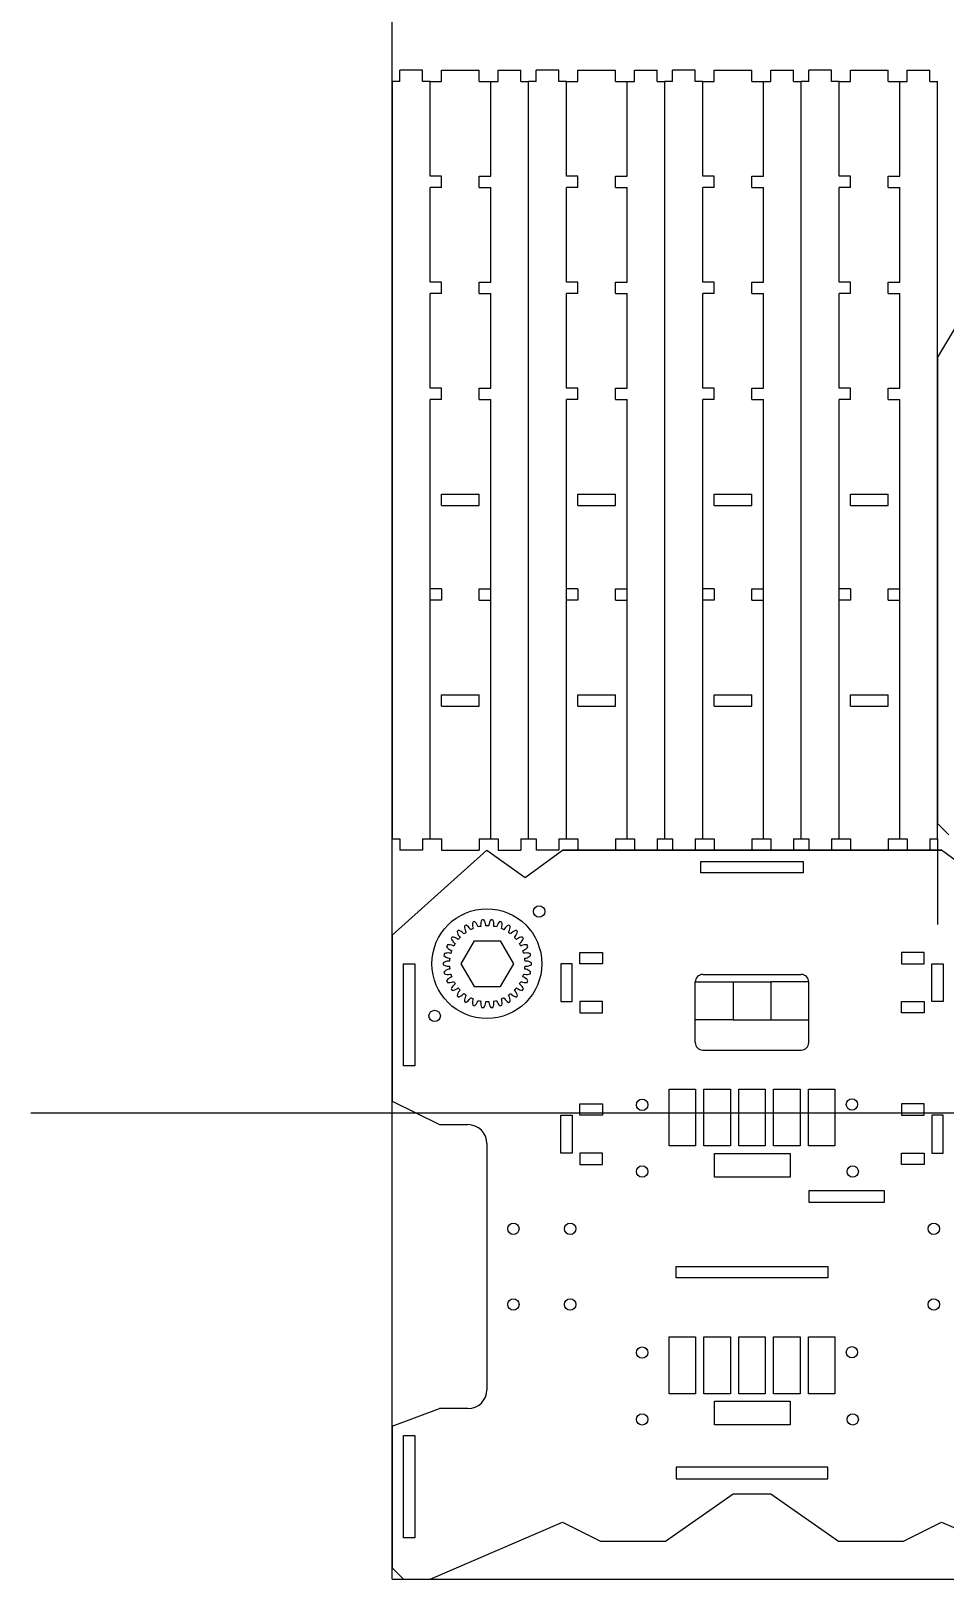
# Model space of a CAD drawing. Header units: millimetres. Extents: x -95 to 11920, y -55 to 1736.
# Drawn here: x -95.4 to 146, y 0 to 408.8 of the extents above; entities that cross this region are included whole.
import ezdxf

# ---------------------------------------------------------------- set-up
doc = ezdxf.new("R2010")
doc.units = ezdxf.units.MM
for name, color, linetype in [('Cons', 5, 'Continuous'), ('OL', 1, 'Continuous'), ('Third Deck', 4, 'Continuous')]:
    doc.layers.add(name, color=color, linetype=linetype)
doc.layers.add('Pinion', color=7, linetype='Continuous', true_color=0xfa1919)

msp = doc.modelspace()

# ---------------------------------------------------------------- linework, layer by layer
at = {"layer": 'Cons'}
for p, q in [((0, 0), (0, 1736.34)), ((144, 195.5), (144, 172.82)), ((-95.38, 123.08), (862.84, 123.08)), ((0, 0), (11920.44, 0))]:
    msp.add_line(p, q, dxfattribs=at)
at = {"layer": 'OL'}
for p, q in [((8, 398.5), (2, 398.5)), ((2, 395.5), (2, 398.5)), ((8, 395.5), (8, 398.5)), ((13, 398.5), (23, 398.5)), ((13, 395.5), (13, 398.5)), ((23, 395.5), (23, 398.5)), ((28, 398.5), (34, 398.5)), ((28, 395.5), (28, 398.5)), ((34, 395.5), (34, 398.5)), ((44, 398.5), (38, 398.5)), ((38, 395.5), (38, 398.5)), ((44, 395.5), (44, 398.5)), ((49, 398.5), (59, 398.5)), ((49, 395.5), (49, 398.5)), ((59, 395.5), (59, 398.5)), ((64, 398.5), (70, 398.5)), ((64, 395.5), (64, 398.5)), ((70, 395.5), (70, 398.5)), ((80, 398.5), (74, 398.5)), ((74, 395.5), (74, 398.5)), ((80, 395.5), (80, 398.5)), ((85, 398.5), (95, 398.5)), ((85, 395.5), (85, 398.5)), ((95, 395.5), (95, 398.5)), ((100, 398.5), (106, 398.5)), ((100, 395.5), (100, 398.5)), ((106, 395.5), (106, 398.5)), ((116, 398.5), (110, 398.5)), ((110, 395.5), (110, 398.5)), ((116, 395.5), (116, 398.5)), ((121, 398.5), (131, 398.5)), ((121, 395.5), (121, 398.5)), ((131, 395.5), (131, 398.5)), ((136, 398.5), (142, 398.5)), ((136, 395.5), (136, 398.5)), ((142, 395.5), (142, 398.5)), ((2, 395.5), (0, 395.5)), ((0, 395.5), (0, 195.5)), ((10, 395.5), (8, 395.5)), ((10, 370.5), (10, 395.5)), ((10, 395.5), (13, 395.5)), ((23, 395.5), (28, 395.5)), ((26, 370.5), (26, 395.5)), ((34, 395.5), (36, 395.5)), ((36, 195.5), (36, 395.5)), ((38, 395.5), (36, 395.5)), ((46, 395.5), (44, 395.5)), ((46, 370.5), (46, 395.5)), ((46, 395.5), (49, 395.5)), ((59, 395.5), (64, 395.5)), ((62, 370.5), (62, 395.5)), ((70, 395.5), (72, 395.5)), ((72, 195.5), (72, 395.5)), ((74, 395.5), (72, 395.5)), ((82, 395.5), (80, 395.5)), ((82, 370.5), (82, 395.5)), ((82, 395.5), (85, 395.5)), ((95, 395.5), (100, 395.5)), ((98, 370.5), (98, 395.5)), ((106, 395.5), (108, 395.5)), ((108, 195.5), (108, 395.5)), ((110, 395.5), (108, 395.5)), ((118, 395.5), (116, 395.5)), ((118, 370.5), (118, 395.5)), ((118, 395.5), (121, 395.5)), ((131, 395.5), (136, 395.5)), ((134, 370.5), (134, 395.5)), ((142, 395.5), (144, 395.5)), ((144, 195.5), (144, 395.5)), ((13, 370.5), (10, 370.5)), ((13, 367.5), (13, 370.5)), ((23, 367.5), (23, 370.5)), ((23, 370.5), (26, 370.5)), ((49, 370.5), (46, 370.5)), ((49, 367.5), (49, 370.5)), ((59, 367.5), (59, 370.5)), ((59, 370.5), (62, 370.5)), ((85, 370.5), (82, 370.5)), ((85, 367.5), (85, 370.5)), ((95, 367.5), (95, 370.5)), ((95, 370.5), (98, 370.5)), ((121, 370.5), (118, 370.5)), ((121, 367.5), (121, 370.5)), ((131, 367.5), (131, 370.5)), ((131, 370.5), (134, 370.5)), ((10, 342.5), (10, 367.5)), ((13, 367.5), (10, 367.5)), ((23, 367.5), (26, 367.5)), ((26, 342.5), (26, 367.5)), ((46, 342.5), (46, 367.5)), ((49, 367.5), (46, 367.5)), ((59, 367.5), (62, 367.5)), ((62, 342.5), (62, 367.5)), ((82, 342.5), (82, 367.5)), ((85, 367.5), (82, 367.5)), ((95, 367.5), (98, 367.5)), ((98, 342.5), (98, 367.5)), ((118, 342.5), (118, 367.5)), ((121, 367.5), (118, 367.5)), ((131, 367.5), (134, 367.5)), ((134, 342.5), (134, 367.5)), ((13, 342.5), (10, 342.5)), ((10, 314.5), (10, 339.5)), ((13, 339.5), (10, 339.5)), ((13, 339.5), (13, 342.5)), ((23, 339.5), (23, 342.5)), ((23, 342.5), (26, 342.5)), ((23, 339.5), (26, 339.5)), ((26, 314.5), (26, 339.5)), ((49, 342.5), (46, 342.5)), ((46, 314.5), (46, 339.5)), ((49, 339.5), (46, 339.5)), ((49, 339.5), (49, 342.5)), ((59, 339.5), (59, 342.5)), ((59, 342.5), (62, 342.5)), ((59, 339.5), (62, 339.5)), ((62, 314.5), (62, 339.5)), ((85, 342.5), (82, 342.5)), ((82, 314.5), (82, 339.5)), ((85, 339.5), (82, 339.5)), ((85, 339.5), (85, 342.5)), ((95, 339.5), (95, 342.5)), ((95, 342.5), (98, 342.5)), ((95, 339.5), (98, 339.5)), ((98, 314.5), (98, 339.5)), ((121, 342.5), (118, 342.5)), ((118, 314.5), (118, 339.5)), ((121, 339.5), (118, 339.5)), ((121, 339.5), (121, 342.5)), ((131, 339.5), (131, 342.5)), ((131, 342.5), (134, 342.5)), ((131, 339.5), (134, 339.5)), ((134, 314.5), (134, 339.5)), ((13, 314.5), (10, 314.5)), ((10, 195.5), (10, 311.5)), ((13, 311.5), (10, 311.5)), ((13, 311.5), (13, 314.5)), ((23, 311.5), (23, 314.5)), ((23, 314.5), (26, 314.5)), ((23, 311.5), (26, 311.5)), ((26, 195.5), (26, 311.5)), ((49, 314.5), (46, 314.5)), ((46, 195.5), (46, 311.5)), ((49, 311.5), (46, 311.5)), ((49, 311.5), (49, 314.5)), ((59, 311.5), (59, 314.5)), ((59, 314.5), (62, 314.5)), ((59, 311.5), (62, 311.5)), ((62, 195.5), (62, 311.5)), ((85, 314.5), (82, 314.5)), ((82, 195.5), (82, 311.5)), ((85, 311.5), (82, 311.5)), ((85, 311.5), (85, 314.5)), ((95, 311.5), (95, 314.5)), ((95, 314.5), (98, 314.5)), ((95, 311.5), (98, 311.5)), ((98, 195.5), (98, 311.5)), ((121, 314.5), (118, 314.5)), ((118, 195.5), (118, 311.5)), ((121, 311.5), (118, 311.5)), ((121, 311.5), (121, 314.5)), ((131, 311.5), (131, 314.5)), ((131, 314.5), (134, 314.5)), ((131, 311.5), (134, 311.5)), ((134, 195.5), (134, 311.5)), ((13, 283.5), (13, 286.5)), ((13, 286.5), (23, 286.5)), ((23, 283.5), (23, 286.5)), ((49, 283.5), (49, 286.5)), ((49, 286.5), (59, 286.5)), ((59, 283.5), (59, 286.5)), ((85, 283.5), (85, 286.5)), ((85, 286.5), (95, 286.5)), ((95, 283.5), (95, 286.5)), ((121, 283.5), (121, 286.5)), ((121, 286.5), (131, 286.5)), ((131, 283.5), (131, 286.5)), ((13, 283.5), (23, 283.5)), ((49, 283.5), (59, 283.5)), ((85, 283.5), (95, 283.5)), ((121, 283.5), (131, 283.5)), ((13, 261.5), (10, 261.5)), ((13, 258.5), (10, 258.5)), ((13, 261.5), (13, 258.5)), ((23, 258.5), (23, 261.5)), ((23, 261.5), (26, 261.5)), ((23, 258.5), (26, 258.5)), ((49, 261.5), (46, 261.5)), ((49, 258.5), (46, 258.5)), ((49, 261.5), (49, 258.5)), ((59, 258.5), (59, 261.5)), ((59, 261.5), (62, 261.5)), ((59, 258.5), (62, 258.5)), ((85, 261.5), (82, 261.5)), ((85, 258.5), (82, 258.5)), ((85, 261.5), (85, 258.5)), ((95, 258.5), (95, 261.5)), ((95, 261.5), (98, 261.5)), ((95, 258.5), (98, 258.5)), ((121, 261.5), (118, 261.5)), ((121, 258.5), (118, 258.5)), ((121, 261.5), (121, 258.5)), ((131, 258.5), (131, 261.5)), ((131, 261.5), (134, 261.5)), ((131, 258.5), (134, 258.5)), ((13, 230.5), (13, 233.5)), ((13, 233.5), (23, 233.5)), ((23, 230.5), (23, 233.5)), ((49, 230.5), (49, 233.5)), ((49, 233.5), (59, 233.5)), ((59, 230.5), (59, 233.5)), ((85, 230.5), (85, 233.5)), ((85, 233.5), (95, 233.5)), ((95, 230.5), (95, 233.5)), ((121, 230.5), (121, 233.5)), ((121, 233.5), (131, 233.5)), ((131, 230.5), (131, 233.5)), ((13, 230.5), (23, 230.5)), ((49, 230.5), (59, 230.5)), ((85, 230.5), (95, 230.5)), ((121, 230.5), (131, 230.5)), ((0, 195.5), (2, 195.5)), ((0, 170), (25, 192.5)), ((2, 195.5), (2, 192.5)), ((8, 192.5), (2, 192.5)), ((8, 195.5), (10, 195.5)), ((8, 195.5), (8, 192.5)), ((10, 195.5), (13, 195.5)), ((13, 195.5), (13, 192.5)), ((13, 192.5), (23, 192.5)), ((23, 195.5), (28, 195.5)), ((23, 195.5), (23, 192.5)), ((25, 192.5), (35.11, 185.23)), ((28, 195.5), (28, 192.5)), ((28, 192.5), (34, 192.5)), ((34, 195.5), (36, 195.5)), ((34, 195.5), (34, 192.5)), ((35.11, 185.23), (45, 192.5)), ((36, 195.5), (38, 195.5)), ((38, 195.5), (38, 192.5)), ((44, 192.5), (38, 192.5)), ((44, 195.5), (46, 195.5)), ((44, 195.5), (44, 192.5)), ((45, 192.5), (145, 192.5)), ((46, 195.5), (49, 195.5)), ((49, 195.5), (49, 192.5)), ((49, 192.5), (59, 192.5)), ((59, 195.5), (64, 195.5)), ((59, 195.5), (59, 192.5)), ((64, 195.5), (64, 192.5)), ((64, 192.5), (70, 192.5)), ((70, 195.5), (72, 195.5)), ((70, 195.5), (70, 192.5)), ((72, 195.5), (74, 195.5)), ((74, 195.5), (74, 192.5)), ((80, 192.5), (74, 192.5)), ((80, 195.5), (82, 195.5)), ((80, 195.5), (80, 192.5)), ((82, 195.5), (85, 195.5)), ((85, 195.5), (85, 192.5)), ((85, 192.5), (95, 192.5)), ((95, 195.5), (100, 195.5)), ((95, 195.5), (95, 192.5)), ((100, 195.5), (100, 192.5)), ((100, 192.5), (106, 192.5)), ((106, 195.5), (108, 195.5)), ((106, 195.5), (106, 192.5)), ((108, 195.5), (110, 195.5)), ((110, 195.5), (110, 192.5)), ((116, 192.5), (110, 192.5)), ((116, 195.5), (118, 195.5)), ((116, 195.5), (116, 192.5)), ((118, 195.5), (121, 195.5)), ((121, 195.5), (121, 192.5)), ((121, 192.5), (131, 192.5)), ((131, 195.5), (136, 195.5)), ((131, 195.5), (131, 192.5)), ((136, 195.5), (136, 192.5)), ((136, 192.5), (142, 192.5)), ((142, 195.5), (144, 195.5)), ((142, 195.5), (142, 192.5)), ((154.89, 185.23), (145, 192.5)), ((82, 159.67), (108, 159.67)), ((80, 141.67), (80, 157.67)), ((80, 157.67), (90, 157.67)), ((90, 157.67), (90, 147.67)), ((90, 157.67), (100, 157.67)), ((110, 157.67), (100, 157.67)), ((100, 157.67), (100, 147.67)), ((110, 141.67), (110, 157.67)), ((90, 147.67), (80, 147.67)), ((90, 147.67), (100, 147.67)), ((100, 147.67), (110, 147.67)), ((82, 139.67), (108, 139.67)), ((0, 126.2), (12.5, 120)), ((12.5, 120), (20, 120)), ((25, 115), (25, 50)), ((0, 40.37), (12.5, 45)), ((20, 45), (12.5, 45)), ((0, 40.37), (0, 22.5)), ((0, 22.5), (0, 3)), ((72.14, 10), (90, 22.5)), ((90, 22.5), (100, 22.5)), ((100, 22.5), (117.86, 10)), ((10, 0), (45, 15)), ((45, 15), (55, 10)), ((135, 10), (145, 15)), ((145, 15), (180, 0)), ((55, 10), (72.14, 10)), ((117.86, 10), (135, 10)), ((0, 3), (3, 0)), ((3, 0), (10, 0))]:
    msp.add_line(p, q, dxfattribs=at)
for points in [[(145, 192.5), (45, 192.5)], [(0, 170), (0, 126.2)]]:
    msp.add_lwpolyline(points, dxfattribs=at)
for points in [[(81.5, 189.5), (108.5, 189.5), (108.5, 186.5), (81.5, 186.5)], [(49.5, 165.5), (55.5, 165.5), (55.5, 162.5), (49.5, 162.5)], [(140.5, 165.5), (134.5, 165.5), (134.5, 162.5), (140.5, 162.5)], [(3, 162.5), (6, 162.5), (6, 135.5), (3, 135.5)], [(44.5, 152.5), (47.5, 152.5), (47.5, 162.5), (44.5, 162.5)], [(145.5, 152.5), (142.5, 152.5), (142.5, 162.5), (145.5, 162.5)], [(49.5, 149.5), (55.5, 149.5), (55.5, 152.5), (49.5, 152.5)], [(140.5, 149.5), (134.5, 149.5), (134.5, 152.5), (140.5, 152.5)], [(73.1, 129.39), (80.1, 129.39), (80.1, 114.39), (73.1, 114.39)], [(82.3, 129.39), (89.3, 129.39), (89.3, 114.39), (82.3, 114.39)], [(91.5, 129.39), (98.5, 129.39), (98.5, 114.39), (91.5, 114.39)], [(100.7, 129.39), (107.7, 129.39), (107.7, 114.39), (100.7, 114.39)], [(109.9, 129.39), (116.9, 129.39), (116.9, 114.39), (109.9, 114.39)], [(49.5, 125.5), (55.5, 125.5), (55.5, 122.5), (49.5, 122.5)], [(140.5, 125.5), (134.5, 125.5), (134.5, 122.5), (140.5, 122.5)], [(44.5, 122.5), (47.5, 122.5), (47.5, 112.5), (44.5, 112.5)], [(145.5, 122.5), (142.5, 122.5), (142.5, 112.5), (145.5, 112.5)], [(49.5, 109.5), (55.5, 109.5), (55.5, 112.5), (49.5, 112.5)], [(85.12, 112.38), (105.1, 112.38), (105.1, 106.13), (85.12, 106.13)], [(140.5, 109.5), (134.5, 109.5), (134.5, 112.5), (140.5, 112.5)], [(110, 99.5), (130, 99.5), (130, 102.5), (110, 102.5)], [(75, 82.5), (115, 82.5), (115, 79.5), (75, 79.5)], [(73.1, 63.95), (80.1, 63.95), (80.1, 48.95), (73.1, 48.95)], [(82.3, 63.95), (89.3, 63.95), (89.3, 48.95), (82.3, 48.95)], [(91.5, 63.95), (98.5, 63.95), (98.5, 48.95), (91.5, 48.95)], [(100.7, 63.95), (107.7, 63.95), (107.7, 48.95), (100.7, 48.95)], [(109.9, 63.95), (116.9, 63.95), (116.9, 48.95), (109.9, 48.95)], [(85.12, 46.94), (105.1, 46.94), (105.1, 40.69), (85.12, 40.69)], [(3, 37.88), (6, 37.88), (6, 10.88), (3, 10.88)], [(75, 26.5), (115, 26.5), (115, 29.5), (75, 29.5)]]:
    msp.add_lwpolyline(points, close=True, dxfattribs=at)
for centre, radius in [((25, 162.5), 14.5), ((38.79, 176.29), 1.5), ((11.21, 148.71), 1.5), ((121.4, 125.33), 1.5), ((66, 125.23), 1.5), ((66, 107.61), 1.5), ((121.6, 107.61), 1.5), ((32, 92.5), 1.5), ((47, 92.5), 1.5), ((143, 92.5), 1.5), ((32, 72.5), 1.5), ((47, 72.5), 1.5), ((143, 72.5), 1.5), ((121.4, 59.89), 1.5), ((66, 59.79), 1.5), ((66, 42.16), 1.5), ((121.6, 42.16), 1.5)]:
    msp.add_circle(centre, radius, dxfattribs=at)
for centre, radius, start, end in [((82, 157.67), 2, 90, 180), ((108, 157.67), 2, 0, 90), ((82, 141.67), 2, 180, 270), ((108, 141.67), 2, 270, 0), ((20, 115), 5, 0, 90), ((20, 50), 5, 270, 0)]:
    msp.add_arc(centre, radius, start, end, dxfattribs=at)
at = {"layer": 'Pinion'}
for p, q in [((19.29, 172.58), (19.06, 172.44)), ((19.52, 172.71), (19.29, 172.58)), ((21.51, 173.57), (21.26, 173.48)), ((21.29, 172.01), (21.38, 171.78)), ((21.77, 173.65), (21.51, 173.57)), ((22.66, 172.2), (22.6, 172.44)), ((23.35, 172.6), (23.4, 172.35)), ((23.89, 174.07), (23.62, 174.04)), ((24.16, 174.1), (23.89, 174.07)), ((24.73, 172.49), (24.72, 172.74)), ((25.49, 172.74), (25.48, 172.49)), ((26.32, 174.07), (26.06, 174.1)), ((26.59, 174.04), (26.32, 174.07)), ((26.82, 172.35), (26.86, 172.6)), ((27.61, 172.44), (27.55, 172.2)), ((28.7, 173.57), (28.45, 173.65)), ((28.96, 173.48), (28.7, 173.57)), ((28.83, 171.78), (28.92, 172.01)), ((30.93, 172.58), (30.69, 172.71)), ((31.16, 172.44), (30.93, 172.58)), ((15.69, 169.34), (15.54, 169.12)), ((15.85, 169.55), (15.69, 169.34)), ((16.43, 167.95), (16.64, 167.82)), ((17.32, 171.15), (17.12, 170.97)), ((17.43, 168.91), (17.24, 169.07)), ((17.52, 171.32), (17.32, 171.15)), ((17.75, 169.64), (17.93, 169.46)), ((21.61, 168.5), (18.11, 162.5)), ((18.93, 170.36), (18.78, 170.56)), ((19.4, 171.01), (19.54, 170.8)), ((20.7, 171.48), (20.59, 171.7)), ((21.61, 168.5), (28.61, 168.5)), ((32.11, 162.5), (28.61, 168.5)), ((29.62, 171.7), (29.51, 171.48)), ((30.68, 170.8), (30.82, 171.01)), ((31.44, 170.56), (31.28, 170.36)), ((32.28, 169.46), (32.46, 169.64)), ((32.89, 171.15), (32.69, 171.32)), ((32.98, 169.07), (32.78, 168.91)), ((33.09, 170.97), (32.89, 171.15)), ((33.57, 167.82), (33.79, 167.95)), ((34.52, 169.34), (34.36, 169.55)), ((34.68, 169.12), (34.52, 169.34)), ((13.73, 164.92), (13.67, 164.66)), ((13.78, 165.18), (13.73, 164.92)), ((14.48, 167.23), (14.37, 166.99)), ((14.59, 167.48), (14.48, 167.23)), ((14.96, 163.95), (15.21, 163.92)), ((15.49, 165.23), (15.25, 165.3)), ((15.48, 166.03), (15.72, 165.94)), ((16.27, 167.17), (16.04, 167.29)), ((34.17, 167.29), (33.95, 167.17)), ((34.5, 165.94), (34.73, 166.03)), ((34.97, 165.3), (34.73, 165.23)), ((35.01, 163.92), (35.25, 163.95)), ((35.74, 167.23), (35.63, 167.48)), ((35.84, 166.99), (35.74, 167.23)), ((36.49, 164.92), (36.43, 165.18)), ((36.54, 164.66), (36.49, 164.92)), ((13.47, 162.77), (13.47, 162.5)), ((13.47, 162.5), (13.47, 162.23)), ((13.67, 160.34), (13.73, 160.08)), ((13.73, 160.08), (13.78, 159.82)), ((15.13, 163.17), (14.88, 163.19)), ((14.88, 161.81), (15.13, 161.83)), ((15.21, 161.08), (14.96, 161.05)), ((15.25, 159.7), (15.49, 159.77)), ((18.11, 162.5), (21.61, 156.5)), ((28.61, 156.5), (32.11, 162.5)), ((34.73, 159.77), (34.97, 159.7)), ((35.25, 161.05), (35.01, 161.08)), ((35.34, 163.19), (35.08, 163.17)), ((35.08, 161.83), (35.34, 161.81)), ((36.43, 159.82), (36.49, 160.08)), ((36.49, 160.08), (36.54, 160.34)), ((36.74, 162.5), (36.74, 162.77)), ((36.74, 162.23), (36.74, 162.5)), ((14.37, 158.01), (14.48, 157.77)), ((14.48, 157.77), (14.59, 157.52)), ((15.72, 159.06), (15.48, 158.97)), ((15.54, 155.88), (15.69, 155.66)), ((15.69, 155.66), (15.85, 155.45)), ((16.04, 157.71), (16.27, 157.83)), ((16.64, 157.18), (16.43, 157.05)), ((17.24, 155.93), (17.43, 156.09)), ((17.93, 155.54), (17.75, 155.36)), ((21.61, 156.5), (28.61, 156.5)), ((32.46, 155.36), (32.28, 155.54)), ((32.78, 156.09), (32.98, 155.93)), ((33.79, 157.05), (33.57, 157.18)), ((33.95, 157.83), (34.17, 157.71)), ((34.36, 155.45), (34.52, 155.66)), ((34.73, 158.97), (34.5, 159.06)), ((34.52, 155.66), (34.68, 155.88)), ((35.63, 157.52), (35.74, 157.77)), ((35.74, 157.77), (35.84, 158.01)), ((17.12, 154.03), (17.32, 153.85)), ((17.32, 153.85), (17.52, 153.68)), ((18.78, 154.44), (18.93, 154.64)), ((19.06, 152.56), (19.29, 152.42)), ((19.29, 152.42), (19.52, 152.29)), ((19.54, 154.2), (19.4, 153.99)), ((20.59, 153.3), (20.7, 153.52)), ((21.26, 151.52), (21.51, 151.43)), ((21.38, 153.22), (21.29, 152.99)), ((21.51, 151.43), (21.77, 151.35)), ((22.6, 152.56), (22.66, 152.8)), ((23.4, 152.65), (23.35, 152.4)), ((24.72, 152.26), (24.73, 152.51)), ((25.48, 152.51), (25.49, 152.26)), ((26.86, 152.4), (26.82, 152.65)), ((27.55, 152.8), (27.61, 152.56)), ((28.45, 151.35), (28.7, 151.43)), ((28.7, 151.43), (28.96, 151.52)), ((28.92, 152.99), (28.83, 153.22)), ((29.51, 153.52), (29.62, 153.3)), ((30.82, 153.99), (30.68, 154.2)), ((30.69, 152.29), (30.93, 152.42)), ((30.93, 152.42), (31.16, 152.56)), ((31.28, 154.64), (31.44, 154.44)), ((32.69, 153.68), (32.89, 153.85)), ((32.89, 153.85), (33.09, 154.03)), ((23.62, 150.96), (23.89, 150.93)), ((23.89, 150.93), (24.16, 150.9)), ((26.06, 150.9), (26.32, 150.93)), ((26.32, 150.93), (26.59, 150.96))]:
    msp.add_line(p, q, dxfattribs=at)
for centre, radius, start, end in [((22.61, 172.53), 3.55, 181.4116, 205.2405), ((17.67, 169.68), 3.55, 34.7595, 58.5884), ((25.11, 162.5), 10, 111.8537, 116.1463), ((24.75, 172.83), 3.55, 169.4116, 193.2405), ((19.33, 171.07), 3.55, 22.7595, 46.5884), ((25.11, 162.5), 10, 99.8537, 104.1463), ((26.9, 172.68), 3.55, 157.4116, 181.2405), ((21.23, 172.08), 3.55, 10.7595, 34.5884), ((25.11, 162.5), 10, 87.8537, 92.1463), ((28.98, 172.08), 3.55, 145.4116, 169.2405), ((23.31, 172.68), 3.55, 358.7595, 22.5884), ((25.11, 162.5), 10, 75.8537, 80.1463), ((30.89, 171.07), 3.55, 133.4116, 157.2405), ((25.11, 162.5), 10, 63.8537, 68.1463), ((25.46, 172.83), 3.55, 346.7595, 10.5884), ((32.54, 169.68), 3.55, 121.4116, 145.2405), ((27.6, 172.53), 3.55, 334.7595, 358.5884), ((18.75, 170.65), 3.55, 205.4116, 229.2405), ((15.39, 166.03), 3.55, 58.7595, 82.5884), ((25.11, 162.5), 10, 147.8537, 152.1463), ((20.58, 171.79), 3.55, 193.4116, 217.2405), ((25.11, 162.5), 10, 135.8537, 140.1463), ((16.34, 167.97), 3.55, 46.7595, 70.5884), ((25.11, 162.5), 10, 123.8537, 128.1463), ((25.11, 162.5), 10, 51.8537, 56.1463), ((33.87, 167.97), 3.55, 109.4116, 133.2405), ((25.11, 162.5), 10, 39.8537, 44.1463), ((29.63, 171.79), 3.55, 322.7595, 346.5884), ((34.82, 166.03), 3.55, 97.4116, 121.2405), ((25.11, 162.5), 10, 27.8537, 32.1463), ((31.47, 170.65), 3.55, 310.7595, 334.5884), ((15.98, 167.35), 3.55, 229.4116, 253.2405), ((14.8, 161.78), 3.55, 82.7595, 106.5884), ((17.19, 169.15), 3.55, 217.4116, 241.2405), ((14.87, 163.94), 3.55, 70.7595, 94.5884), ((25.11, 162.5), 10, 171.8537, 176.1463), ((25.11, 162.5), 10, 159.8537, 164.1463), ((35.34, 163.94), 3.55, 85.4116, 109.2405), ((25.11, 162.5), 10, 15.8537, 20.1463), ((33.02, 169.15), 3.55, 298.7595, 322.5884), ((35.42, 161.78), 3.55, 73.4116, 97.2405), ((25.11, 162.5), 10, 3.8537, 8.1463), ((34.23, 167.35), 3.55, 286.7595, 310.5884), ((15.17, 159.65), 3.55, 94.7595, 118.5884), ((15.17, 165.35), 3.55, 241.4116, 265.2405), ((15.98, 157.65), 3.55, 106.7595, 130.5884), ((14.8, 163.22), 3.55, 253.4116, 277.2405), ((25.11, 162.5), 10, 183.8537, 188.1463), ((25.11, 162.5), 10, 195.8537, 200.1463), ((25.11, 162.5), 10, 339.8537, 344.1463), ((35.42, 163.22), 3.55, 262.7595, 286.5884), ((25.11, 162.5), 10, 351.8537, 356.1463), ((34.23, 157.65), 3.55, 49.4116, 73.2405), ((35.04, 159.65), 3.55, 61.4116, 85.2405), ((35.04, 165.35), 3.55, 274.7595, 298.5884), ((17.19, 155.85), 3.55, 118.7595, 142.5884), ((14.87, 161.06), 3.55, 265.4116, 289.2405), ((18.75, 154.35), 3.55, 130.7595, 154.5884), ((15.39, 158.97), 3.55, 277.4116, 301.2405), ((25.11, 162.5), 10, 207.8537, 212.1463), ((20.58, 153.21), 3.55, 142.7595, 166.5884), ((25.11, 162.5), 10, 219.8537, 224.1463), ((25.11, 162.5), 10, 315.8537, 320.1463), ((29.63, 153.21), 3.55, 13.4116, 37.2405), ((34.82, 158.97), 3.55, 238.7595, 262.5884), ((25.11, 162.5), 10, 327.8537, 332.1463), ((31.47, 154.35), 3.55, 25.4116, 49.2405), ((35.34, 161.06), 3.55, 250.7595, 274.5884), ((33.02, 155.85), 3.55, 37.4116, 61.2405), ((16.34, 157.03), 3.55, 289.4116, 313.2405), ((25.11, 162.5), 10, 231.8537, 236.1463), ((22.61, 152.47), 3.55, 154.7595, 178.5884), ((17.67, 155.32), 3.55, 301.4116, 325.2405), ((25.11, 162.5), 10, 243.8537, 248.1463), ((24.75, 152.17), 3.55, 166.7595, 190.5884), ((19.33, 153.93), 3.55, 313.4116, 337.2405), ((25.11, 162.5), 10, 255.8537, 260.1463), ((26.9, 152.32), 3.55, 178.7595, 202.5884), ((21.23, 152.92), 3.55, 325.4116, 349.2405), ((25.11, 162.5), 10, 267.8537, 272.1463), ((28.98, 152.92), 3.55, 190.7595, 214.5884), ((23.31, 152.32), 3.55, 337.4116, 1.2405), ((25.11, 162.5), 10, 279.8537, 284.1463), ((30.89, 153.93), 3.55, 202.7595, 226.5884), ((25.11, 162.5), 10, 291.8537, 296.1463), ((25.46, 152.17), 3.55, 349.4116, 13.2405), ((32.54, 155.32), 3.55, 214.7595, 238.5884), ((25.11, 162.5), 10, 303.8537, 308.1463), ((27.6, 152.47), 3.55, 1.4116, 25.2405), ((33.87, 157.03), 3.55, 226.7595, 250.5884)]:
    msp.add_arc(centre, radius, start, end, dxfattribs=at)
at = {"layer": 'Third Deck'}
for p, q in [((171.81, 369.27), (144.01, 322.71)), ((144.01, 322.71), (144.01, 199.51)), ((144.01, 199.51), (147.01, 196.51))]:
    msp.add_line(p, q, dxfattribs=at)

doc.saveas('drawing.dxf')
